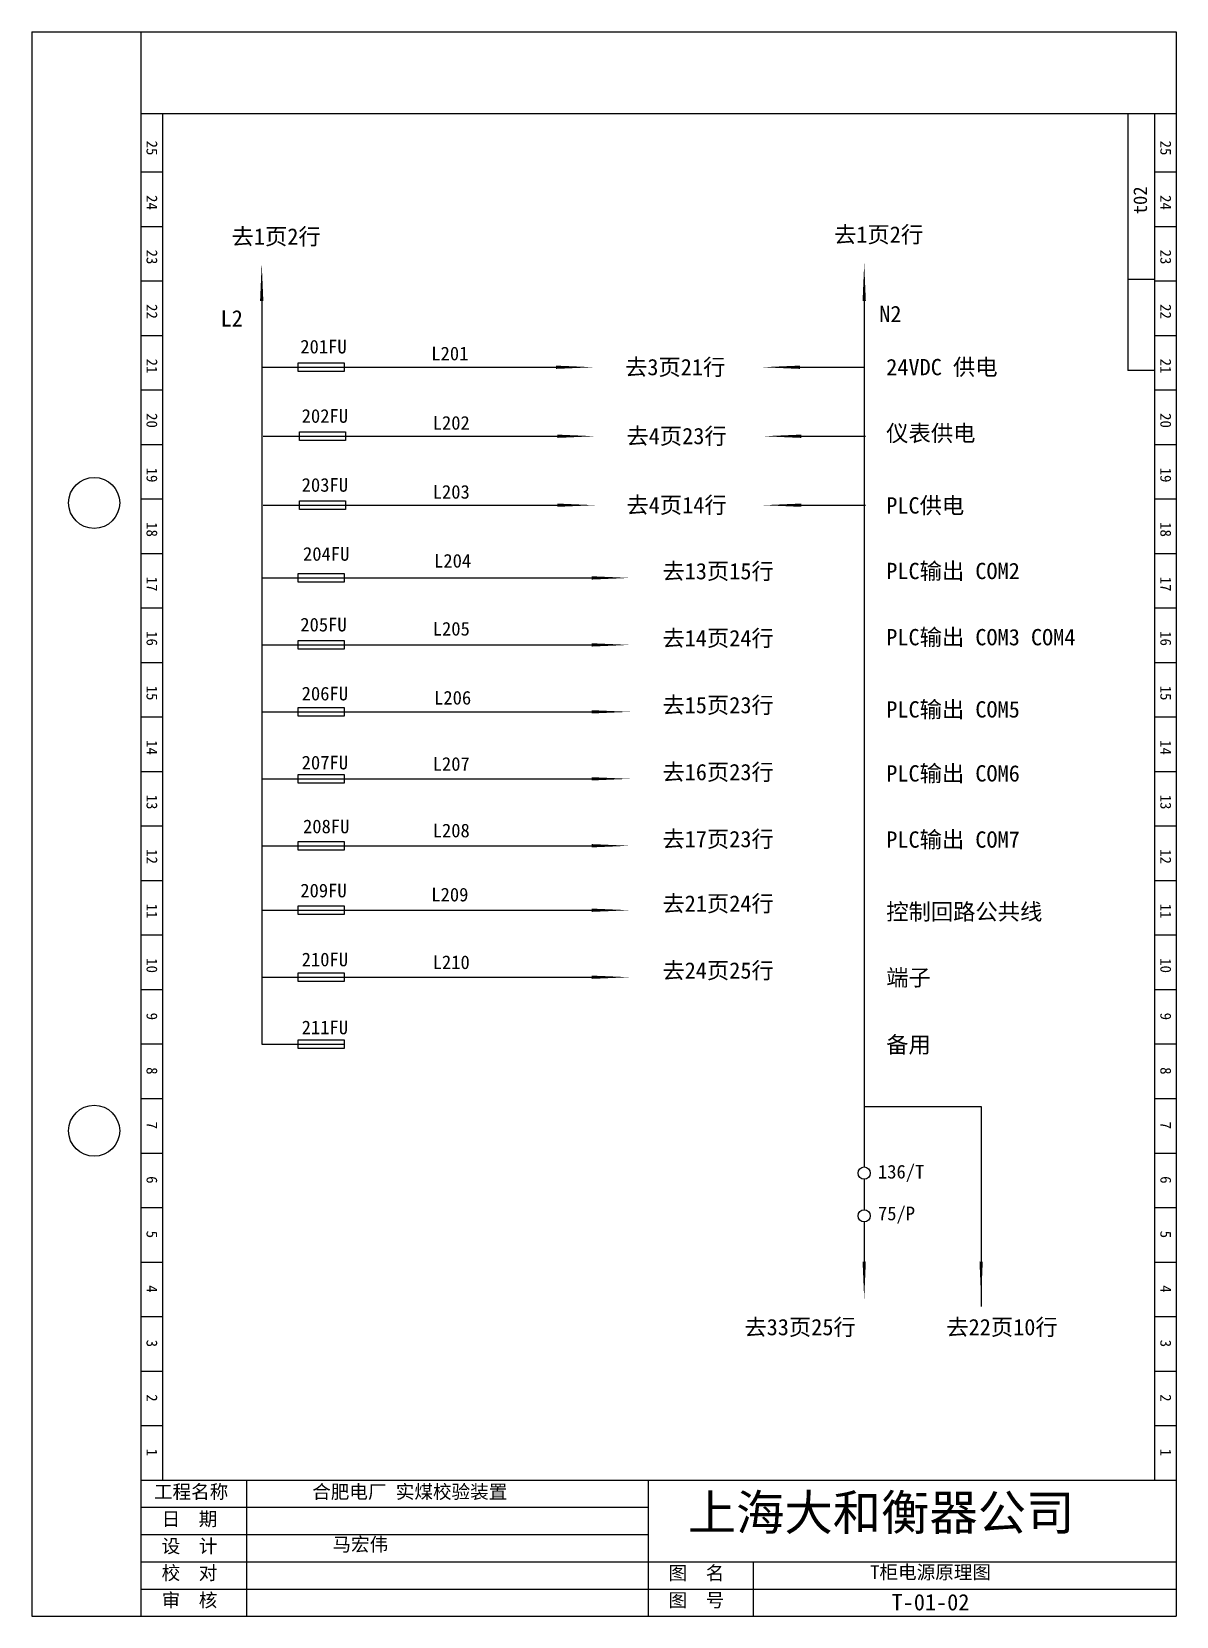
# Model space of a CAD drawing. Extents: x 369 to 579, y -55 to 236.
import ezdxf

# ---------------------------------------------------------------- set-up
doc = ezdxf.new("R2010")
doc.units = 0
doc.header["$LTSCALE"] = 0.5
doc.layers.get('0').update_dxf_attribs({"linetype": 'CONTINUOUS'})

# ---------------------------------------------------------------- blocks, each defined once
blk = doc.blocks.new('A$C1AB2001F')
at = {"insert": (0.75, 4), "char_height": 2.5, "width": 44.7874, "attachment_point": 1}
blk.add_mtext('\\f宋体|b0|i0|c134|p2;合肥电厂 实煤校验装置', dxfattribs=at)
blk = doc.blocks.new('A$C6FC96C4A')
at = {"insert": (0.56, 3.78), "char_height": 2.5, "width": 44.7874, "attachment_point": 1}
blk.add_mtext('\\f宋体|b0|i0|c134|p2;T柜电源原理图', dxfattribs=at)
blk = doc.blocks.new('A$C773100FE')
at = {"insert": (0.21, 3.58), "char_height": 2.5, "width": 20.5327, "attachment_point": 1}
blk.add_mtext('\\f宋体|b0|i0|c134|p2;马宏伟', dxfattribs=at)

msp = doc.modelspace()

# ---------------------------------------------------------------- linework, layer by layer
for p, q in [((368.7, 235.5), (578.7, 235.5)), ((368.7, 235.5), (368.7, -55.22)), ((388.7, 235.5), (388.7, -55.22)), ((578.7, 235.5), (578.7, -55.22)), ((388.7, 220.5), (578.7, 220.5)), ((392.7, 220.5), (392.7, -30.22)), ((569.82, 220.5), (569.82, 173.36)), ((574.7, 220.5), (574.7, -30.22)), ((578.7, 220.5), (578.7, -30.22)), ((388.7, 209.78), (392.7, 209.78)), ((574.7, 209.78), (578.7, 209.78)), ((388.7, 199.78), (392.7, 199.78)), ((574.7, 199.78), (578.7, 199.78)), ((388.7, 189.78), (392.7, 189.78)), ((574.69, 190.05), (569.82, 190.05)), ((574.7, 189.78), (578.7, 189.78)), ((388.7, 179.78), (392.7, 179.78)), ((574.7, 179.78), (578.7, 179.78)), ((574.69, 173.36), (569.82, 173.36)), ((388.7, 169.78), (392.7, 169.78)), ((574.7, 169.78), (578.7, 169.78)), ((388.7, 159.78), (392.7, 159.78)), ((574.7, 159.78), (578.7, 159.78)), ((388.7, 149.78), (392.7, 149.78)), ((574.7, 149.78), (578.7, 149.78)), ((388.7, 139.78), (392.7, 139.78)), ((574.7, 139.78), (578.7, 139.78)), ((388.7, 129.78), (392.7, 129.78)), ((574.7, 129.78), (578.7, 129.78)), ((388.7, 119.78), (392.7, 119.78)), ((574.7, 119.78), (578.7, 119.78)), ((388.7, 109.78), (392.7, 109.78)), ((574.7, 109.78), (578.7, 109.78)), ((388.7, 99.78), (392.7, 99.78)), ((574.7, 99.78), (578.7, 99.78)), ((388.7, 89.78), (392.7, 89.78)), ((574.7, 89.78), (578.7, 89.78)), ((388.7, 79.78), (392.7, 79.78)), ((574.7, 79.78), (578.7, 79.78)), ((388.7, 69.78), (392.7, 69.78)), ((574.7, 69.78), (578.7, 69.78)), ((388.7, 59.78), (392.7, 59.78)), ((574.7, 59.78), (578.7, 59.78)), ((388.7, 49.78), (392.7, 49.78)), ((574.7, 49.78), (578.7, 49.78)), ((388.7, 39.78), (392.7, 39.78)), ((574.7, 39.78), (578.7, 39.78)), ((388.7, 29.78), (392.7, 29.78)), ((574.7, 29.78), (578.7, 29.78)), ((388.7, 19.78), (392.7, 19.78)), ((574.7, 19.78), (578.7, 19.78)), ((388.7, 9.78), (392.7, 9.78)), ((574.7, 9.78), (578.7, 9.78)), ((388.7, -0.22), (392.7, -0.22)), ((574.7, -0.22), (578.7, -0.22)), ((388.7, -10.22), (392.7, -10.22)), ((574.7, -10.22), (578.7, -10.22)), ((388.7, -20.22), (392.7, -20.22)), ((574.7, -20.22), (578.7, -20.22)), ((388.7, -30.22), (578.7, -30.22)), ((408.08, -30.22), (408.08, -55.22)), ((481.81, -30.22), (481.81, -55.22)), ((388.7, -35.22), (481.81, -35.22)), ((388.7, -40.22), (481.81, -40.22)), ((388.7, -45.22), (578.7, -45.22)), ((501.06, -45.22), (501.06, -55.22)), ((388.7, -50.22), (578.7, -50.22)), ((368.7, -55.22), (578.7, -55.22))]:
    msp.add_line(p, q)
at = {"ltscale": 0.5}
for p, q in [((410.9, 186.12), (410.9, 49.73)), ((521.44, 186.12), (521.44, 27.22)), ((410.9, 173.94), (464.87, 173.94)), ((508.62, 173.94), (521.44, 173.94)), ((410.9, 165.88), (410.9, 49.73)), ((411.16, 161.28), (465.12, 161.28)), ((508.88, 161.28), (521.69, 161.28)), ((411.16, 148.63), (465.12, 148.63)), ((508.88, 148.63), (521.69, 148.63)), ((410.9, 135.29), (471.46, 135.29)), ((410.9, 123), (471.46, 123)), ((410.9, 110.72), (471.46, 110.72)), ((410.9, 98.43), (471.46, 98.43)), ((410.9, 86.15), (471.46, 86.15)), ((410.9, 74.32), (471.46, 74.32)), ((410.9, 62.03), (471.46, 62.03)), ((410.9, 49.73), (426, 49.73)), ((521.44, 38.32), (542.89, 38.32)), ((542.89, 38.32), (542.89, 1.61)), ((521.44, 24.98), (521.44, 19.38)), ((521.44, 17.14), (521.44, 8.58))]:
    msp.add_line(p, q, dxfattribs=at)
for points in [[(410.9, 186.12, 0.6, 0, 0), (410.9, 193.12, 0, 0, 0)], [(521.44, 186.12, 0.6, 0, 0), (521.44, 193.12, 0, 0, 0)], [(464.87, 173.94, 0.6, 0, 0), (471.87, 173.94, 0, 0, 0)], [(509.63, 173.94, 0.6, 0, 0), (502.63, 173.94, 0, 0, 0)], [(465.12, 161.28, 0.6, 0, 0), (472.12, 161.28, 0, 0, 0)], [(509.88, 161.28, 0.6, 0, 0), (502.88, 161.28, 0, 0, 0)], [(465.12, 148.63, 0.6, 0, 0), (472.12, 148.63, 0, 0, 0)], [(509.88, 148.63, 0.6, 0, 0), (502.88, 148.63, 0, 0, 0)], [(471.46, 135.29, 0.6, 0, 0), (478.46, 135.29, 0, 0, 0)], [(471.46, 123, 0.6, 0, 0), (478.46, 123, 0, 0, 0)], [(471.46, 110.72, 0.6, 0, 0), (478.46, 110.72, 0, 0, 0)], [(471.46, 98.43, 0.6, 0, 0), (478.46, 98.43, 0, 0, 0)], [(471.46, 86.15, 0.6, 0, 0), (478.46, 86.15, 0, 0, 0)], [(471.46, 74.32, 0.6, 0, 0), (478.46, 74.32, 0, 0, 0)], [(471.46, 62.03, 0.6, 0, 0), (478.46, 62.03, 0, 0, 0)], [(521.44, 9.84, 0.6, 0, 0), (521.44, 2.84, 0, 0, 0)], [(542.89, 9.84, 0.6, 0, 0), (542.89, 2.84, 0, 0, 0)]]:
    msp.add_lwpolyline(points, format="xyseb", dxfattribs=at)
for points in [[(417.57, 173.14), (417.57, 174.74), (426, 174.74), (426, 173.14)], [(417.82, 160.48), (417.82, 162.09), (426.25, 162.09), (426.25, 160.48)], [(417.82, 147.83), (417.82, 149.43), (426.25, 149.43), (426.25, 147.83)], [(417.57, 134.49), (417.57, 136.1), (426, 136.1), (426, 134.49)], [(417.57, 122.2), (417.57, 123.81), (426, 123.81), (426, 122.2)], [(417.57, 109.91), (417.57, 111.52), (426, 111.52), (426, 109.91)], [(417.57, 97.63), (417.57, 99.24), (426, 99.24), (426, 97.63)], [(417.57, 85.34), (417.57, 86.95), (426, 86.95), (426, 85.34)], [(417.57, 73.51), (417.57, 75.12), (426, 75.12), (426, 73.51)], [(417.57, 61.23), (417.57, 62.83), (426, 62.83), (426, 61.23)], [(417.57, 48.93), (417.57, 50.54), (426, 50.54), (426, 48.93)]]:
    msp.add_lwpolyline(points, close=True)
for centre in [(380.16, 149.06), (380.16, 33.86)]:
    msp.add_circle(centre, 4.68)
for centre in [(521.44, 26.1), (521.44, 18.26)]:
    msp.add_circle(centre, 1.12, dxfattribs=at)

# ---------------------------------------------------------------- block references
for name, p in [('A$C1AB2001F', (419.41, -35.12)), ('A$C773100FE', (423.67, -44.35)), ('A$C6FC96C4A', (521.98, -49.65))]:
    msp.add_blockref(name, p, dxfattribs=at)

# ---------------------------------------------------------------- texts
at = {"char_height": 2, "width": 13.8727, "attachment_point": 1, "rotation": 270}
for s, insert in [('25', (391.77, 215.53)), ('25', (577.77, 215.53)), ('24', (391.77, 205.53)), ('24', (577.77, 205.53)), ('23', (391.77, 195.53)), ('23', (577.77, 195.53)), ('22', (391.77, 185.53)), ('22', (577.77, 185.53)), ('21', (391.77, 175.53)), ('21', (577.77, 175.53)), ('20', (391.77, 165.53)), ('20', (577.77, 165.53)), ('19', (391.77, 155.53)), ('19', (577.77, 155.53)), ('18', (391.77, 145.53)), ('18', (577.77, 145.53)), ('17', (391.77, 135.53)), ('17', (577.77, 135.53)), ('16', (391.77, 125.53)), ('16', (577.77, 125.53)), ('15', (391.77, 115.53)), ('15', (577.77, 115.53)), ('14', (391.77, 105.53)), ('14', (577.77, 105.53)), ('13', (391.77, 95.53)), ('13', (577.77, 95.53)), ('12', (391.77, 85.53)), ('12', (577.77, 85.53)), ('11', (391.77, 75.53)), ('11', (577.77, 75.53)), ('10', (391.77, 65.53)), ('10', (577.77, 65.53)), ('9', (391.77, 55.53)), ('9', (577.77, 55.53)), ('8', (391.77, 45.53)), ('8', (577.77, 45.53)), ('7', (391.77, 35.53)), ('7', (577.77, 35.53)), ('6', (391.77, 25.53)), ('6', (577.77, 25.53)), ('5', (391.77, 15.53)), ('5', (577.77, 15.53)), ('4', (391.77, 5.53)), ('4', (577.77, 5.53)), ('3', (391.77, -4.47)), ('3', (577.77, -4.47)), ('2', (391.77, -14.47)), ('2', (577.77, -14.47)), ('1', (391.77, -24.47)), ('1', (577.77, -24.47))]:
    msp.add_mtext(s, dxfattribs=dict(at, insert=insert))
at = {"ltscale": 0.5, "insert": (570.82, 202.01), "char_height": 2.5, "width": 3.0313, "attachment_point": 1, "rotation": 90}
msp.add_mtext('t02', dxfattribs=at)
at = {"ltscale": 0.5, "width": 51.3886, "attachment_point": 1}
for s, insert, char_height in [('\\f宋体|b0|i0|c134|p2;去1页2行', (405.37, 199.43), 3), ('\\f宋体|b0|i0|c134|p2;去1页2行', (515.9, 199.79), 3), ('\\f宋体|b0|i0|c134|p2;201FU', (417.98, 178.97), 2.5), ('\\f宋体|b0|i0|c134|p2;L201', (442.02, 177.71), 2.5), ('\\f宋体|b0|i0|c134|p2;去3页21行', (477.56, 175.47), 3), ('\\f宋体|b0|i0|c134|p2;24VDC 供电', (525.48, 175.47), 3), ('\\f宋体|b0|i0|c134|p2;202FU', (418.23, 166.25), 2.5), ('\\f宋体|b0|i0|c134|p2;L202', (442.27, 164.99), 2.5), ('\\f宋体|b0|i0|c134|p2;去4页23行', (477.81, 162.82), 3), ('\\f宋体|b0|i0|c134|p2;仪表供电', (525.48, 163.33), 3), ('\\f宋体|b0|i0|c134|p2;203FU', (418.23, 153.6), 2.5), ('\\f宋体|b0|i0|c134|p2;L203', (442.27, 152.33), 2.5), ('\\f宋体|b0|i0|c134|p2;去4页14行', (477.81, 150.16), 3), ('\\f宋体|b0|i0|c0|p2;PLC\\f宋体|b0|i0|c134|p2;供电', (525.48, 150.09), 3), ('\\f宋体|b0|i0|c134|p2;204FU', (418.48, 140.94), 2.5), ('\\f宋体|b0|i0|c134|p2;L204', (442.53, 139.68), 2.5), ('\\f宋体|b0|i0|c134|p2;去13页15行', (484.41, 138.03), 3), ('\\f宋体|b0|i0|c134|p2;PLC输出 COM2', (525.48, 138.06), 3), ('\\f宋体|b0|i0|c134|p2;205FU', (417.98, 127.97), 2.5), ('\\f宋体|b0|i0|c134|p2;L205', (442.28, 127.21), 2.5), ('\\f宋体|b0|i0|c134|p2;去14页24行', (484.41, 125.74), 3), ('\\f宋体|b0|i0|c134|p2;PLC输出 COM3 COM4', (525.48, 125.92), 3), ('\\f宋体|b0|i0|c134|p2;206FU', (418.23, 115.32), 2.5), ('\\f宋体|b0|i0|c134|p2;L206', (442.53, 114.56), 2.5), ('\\f宋体|b0|i0|c134|p2;去15页23行', (484.41, 113.46), 3), ('\\f宋体|b0|i0|c134|p2;PLC输出 COM5', (525.48, 112.67), 3), ('\\f宋体|b0|i0|c134|p2;207FU', (418.23, 102.66), 2.5), ('\\f宋体|b0|i0|c134|p2;L207', (442.27, 102.41), 2.5), ('\\f宋体|b0|i0|c134|p2;去16页23行', (484.41, 101.17), 3), ('\\f宋体|b0|i0|c134|p2;PLC输出 COM6', (525.48, 100.93), 3), ('\\f宋体|b0|i0|c134|p2;208FU', (418.48, 90.95), 2.5), ('\\f宋体|b0|i0|c134|p2;L208', (442.27, 90.2), 2.5), ('\\f宋体|b0|i0|c134|p2;去17页23行', (484.41, 88.88), 3), ('\\f宋体|b0|i0|c134|p2;PLC输出 COM7', (525.48, 88.79), 3), ('\\f宋体|b0|i0|c134|p2;209FU', (417.98, 79.19), 2.5), ('\\f宋体|b0|i0|c134|p2;L209', (442.02, 78.44), 2.5), ('\\f宋体|b0|i0|c134|p2;去21页24行', (484.41, 77.05), 3), ('\\f宋体|b0|i0|c134|p2;控制回路公共线', (525.48, 75.55), 3), ('\\f宋体|b0|i0|c134|p2;210FU', (418.23, 66.54), 2.5), ('\\f宋体|b0|i0|c134|p2;L210', (442.27, 66.03), 2.5), ('\\f宋体|b0|i0|c134|p2;去24页25行', (484.41, 64.77), 3), ('\\f宋体|b0|i0|c134|p2;端子', (525.48, 63.47), 3), ('\\f宋体|b0|i0|c134|p2;211FU', (418.23, 54.07), 2.5), ('\\f宋体|b0|i0|c134|p2;备用', (525.48, 51.17), 3), ('\\f宋体|b0|i0|c134|p2;去33页25行', (499.45, -0.66), 3), ('\\f宋体|b0|i0|c134|p2;去22页10行', (536.5, -0.66), 3)]:
    msp.add_mtext(s, dxfattribs=dict(at, insert=insert, char_height=char_height))
at = {"attachment_point": 1}
for s, insert, char_height, width in [('L2', (403.36, 184.41), 3, 13.8727), ('N2', (524.2, 185.21), 3, 13.8727), ('136/T', (523.96, 27.6), 2.5, 13.8727), ('75/P', (523.96, 19.94), 2.5, 13.8727), ('\\f宋体|b0|i0|c134|p2;工程名称', (391.13, -31.11), 2.5, 20.5327), ('\\f宋体|b0|i0|c134|p2;上海大和衡器公司', (489.07, -32.93), 6.5, 127.4816), ('\\f宋体|b0|i0|c134|p2;日  期', (392.54, -36.11), 2.5, 20.5327), ('\\f宋体|b0|i0|c134|p2;设  计', (392.54, -41.08), 2.5, 20.5327), ('\\f宋体|b0|i0|c134|p2;校  对', (392.54, -46.01), 2.5, 20.5327), ('\\f宋体|b0|i0|c134|p2;图  名', (485.55, -46.01), 2.5, 20.5327), ('\\f宋体|b0|i0|c134|p2;审  核', (392.54, -51.01), 2.5, 20.5327), ('\\f宋体|b0|i0|c134|p2;图  号', (485.55, -51.01), 2.5, 20.5327), ('T-01-02', (526.46, -51.13), 3, 13.8727)]:
    msp.add_mtext(s, dxfattribs=dict(at, insert=insert, char_height=char_height, width=width))

doc.saveas('drawing.dxf')
